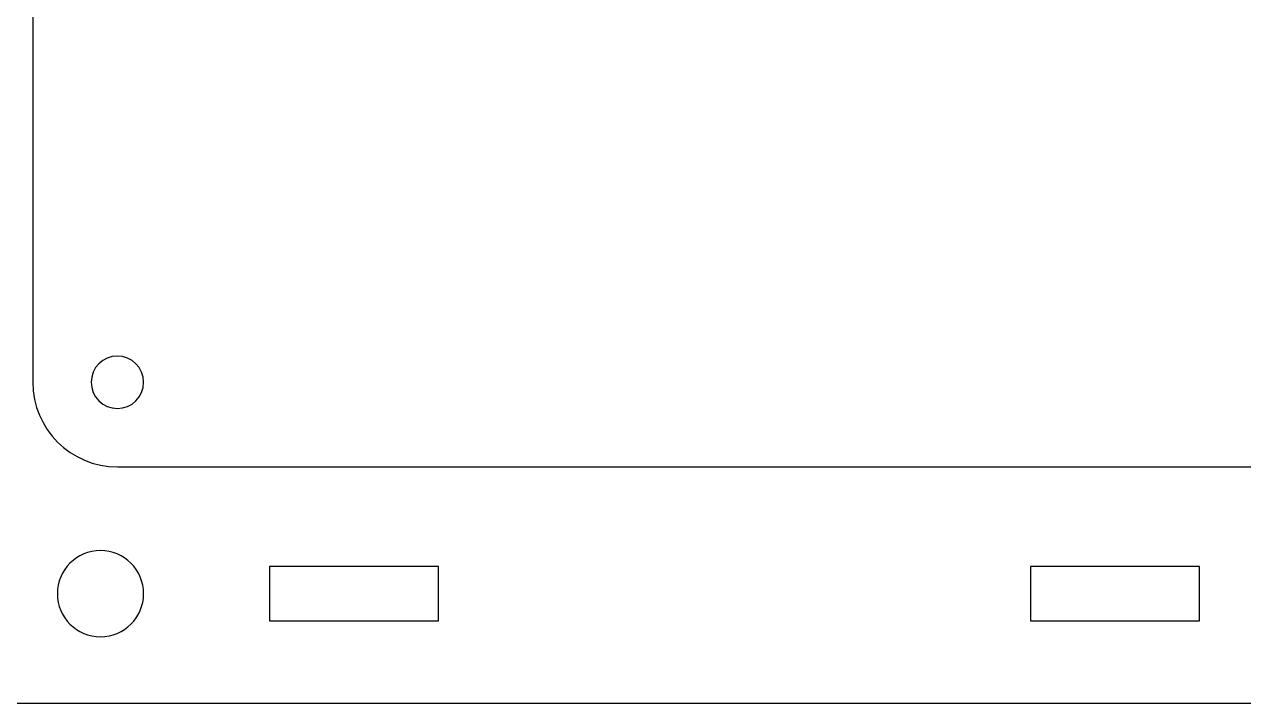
# Model space of a CAD drawing. Extents: x -1020 to 856, y -646 to 1108.
# Drawn here: x 450.5 to 522.6, y 665 to 705.2 of the extents above; entities that cross this region are included whole.
import ezdxf

# ---------------------------------------------------------------- set-up
doc = ezdxf.new("R2010")
doc.units = 0
doc.header["$MEASUREMENT"] = 0
doc.layers.add('LAYER_1', color=7, linetype='CONTINUOUS')

msp = doc.modelspace()

# ---------------------------------------------------------------- linework, layer by layer
at = {"layer": 'LAYER_1', "color": 250}
for points, knots in [([(581.5, 670), (581.5, 670), (581.5, 793), (581.5, 793), (581.5, 793), (581.5, 795.761), (579.261, 798), (576.5, 798), (576.5, 798), (576.5, 798), (333.5, 798), (333.5, 798), (333.5, 798), (330.739, 798), (328.5, 795.761), (328.5, 793), (328.5, 793), (328.5, 793), (328.5, 670), (328.5, 670), (328.5, 670), (328.5, 667.239), (330.739, 665), (333.5, 665), (333.5, 665), (333.5, 665), (576.5, 665), (576.5, 665), (576.5, 665), (579.261, 665), (581.5, 667.239), (581.5, 670)], [0, 0, 0, 0, 0.125, 0.125, 0.125, 0.125, 0.25, 0.25, 0.25, 0.25, 0.375, 0.375, 0.375, 0.375, 0.5, 0.5, 0.5, 0.5, 0.625, 0.625, 0.625, 0.625, 0.75, 0.75, 0.75, 0.75, 0.875, 0.875, 0.875, 0.875, 1, 1, 1, 1]), ([(566, 679), (566, 679), (456, 679), (456, 679), (456, 679), (453.2391, 679), (451, 681.2391), (451, 684), (451, 684), (451, 684), (451, 739), (451, 739), (451, 739), (451, 741.7609), (453.2391, 744), (456, 744), (456, 744), (456, 744), (566, 744), (566, 744), (566, 744), (568.7609, 744), (571, 741.7609), (571, 739), (571, 739), (571, 739), (571, 684), (571, 684), (571, 684), (571, 681.2391), (568.7609, 679), (566, 679)], [0, 0, 0, 0, 0.125, 0.125, 0.125, 0.125, 0.25, 0.25, 0.25, 0.25, 0.375, 0.375, 0.375, 0.375, 0.5, 0.5, 0.5, 0.5, 0.625, 0.625, 0.625, 0.625, 0.75, 0.75, 0.75, 0.75, 0.875, 0.875, 0.875, 0.875, 1, 1, 1, 1]), ([(454.45, 684), (454.45, 684.8559), (455.1441, 685.55), (456, 685.55), (456, 685.55), (456.8559, 685.55), (457.55, 684.8559), (457.55, 684), (457.55, 684), (457.55, 683.1441), (456.8559, 682.45), (456, 682.45), (456, 682.45), (455.1441, 682.45), (454.45, 683.1441), (454.45, 684)], [0, 0, 0, 0, 0.25, 0.25, 0.25, 0.25, 0.5, 0.5, 0.5, 0.5, 0.75, 0.75, 0.75, 0.75, 1, 1, 1, 1]), ([(454.45, 684), (454.45, 684.8559), (455.1441, 685.55), (456, 685.55), (456, 685.55), (456.8559, 685.55), (457.55, 684.8559), (457.55, 684), (457.55, 684), (457.55, 683.1441), (456.8559, 682.45), (456, 682.45), (456, 682.45), (455.1441, 682.45), (454.45, 683.1441), (454.45, 684)], [0, 0, 0, 0, 0.25, 0.25, 0.25, 0.25, 0.5, 0.5, 0.5, 0.5, 0.75, 0.75, 0.75, 0.75, 1, 1, 1, 1]), ([(455, 674.05), (456.4081, 674.05), (457.55, 672.9081), (457.55, 671.5), (457.55, 671.5), (457.55, 670.0919), (456.4081, 668.95), (455, 668.95), (455, 668.95), (453.5919, 668.95), (452.45, 670.0919), (452.45, 671.5), (452.45, 671.5), (452.45, 672.9081), (453.5919, 674.05), (455, 674.05)], [0, 0, 0, 0, 0.25, 0.25, 0.25, 0.25, 0.5, 0.5, 0.5, 0.5, 0.75, 0.75, 0.75, 0.75, 1, 1, 1, 1]), ([(465, 673.1), (465, 673.1), (475, 673.1), (475, 673.1), (475, 673.1), (475, 673.1), (475, 669.9), (475, 669.9), (475, 669.9), (475, 669.9), (465, 669.9), (465, 669.9), (465, 669.9), (465, 669.9), (465, 673.1), (465, 673.1)], [0, 0, 0, 0, 0.25, 0.25, 0.25, 0.25, 0.5, 0.5, 0.5, 0.5, 0.75, 0.75, 0.75, 0.75, 1, 1, 1, 1]), ([(510, 673.1), (510, 673.1), (520, 673.1), (520, 673.1), (520, 673.1), (520, 673.1), (520, 669.9), (520, 669.9), (520, 669.9), (520, 669.9), (510, 669.9), (510, 669.9), (510, 669.9), (510, 669.9), (510, 673.1), (510, 673.1)], [0, 0, 0, 0, 0.25, 0.25, 0.25, 0.25, 0.5, 0.5, 0.5, 0.5, 0.75, 0.75, 0.75, 0.75, 1, 1, 1, 1])]:
    msp.add_open_spline(points, degree=3, knots=knots, dxfattribs=at)

doc.saveas('drawing.dxf')
